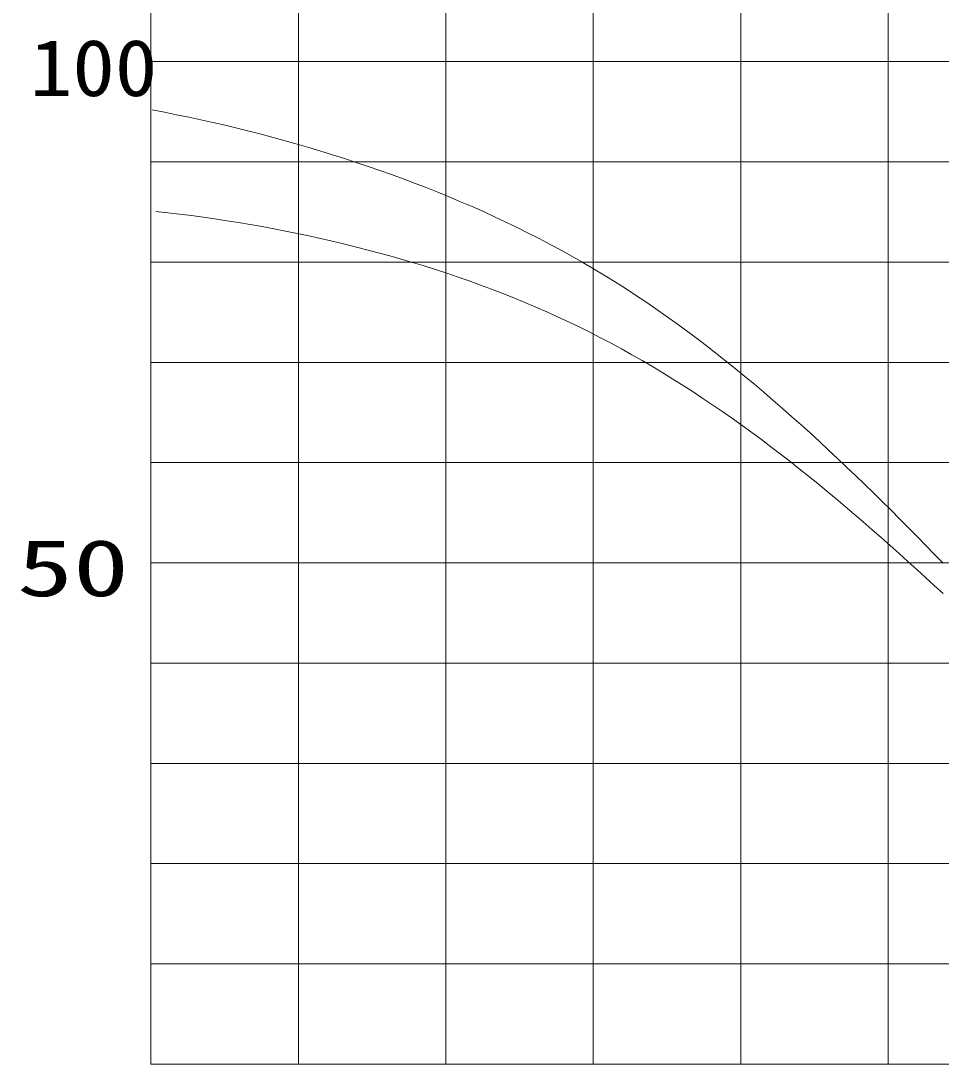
# Model space of a CAD drawing. Units: millimetres on the paper. Extents: x -305 to 305, y -152 to 152.
# Drawn here: x -252.1 to -205.3, y -100 to -46.9 of the extents above; entities that cross this region are included whole.
import ezdxf
from ezdxf.enums import TextEntityAlignment as Align

# ---------------------------------------------------------------- set-up
doc = ezdxf.new("R2010")
doc.units = ezdxf.units.MM
doc.linetypes.add('LONG_DASHED2', pattern=[13, 12, -1])
doc.layers.add('0-0_PV', color=7, linetype='Continuous', lineweight=9)
doc.styles.add('ＭＳ ゴシック', font='')
doc.styles.get('ＭＳ ゴシック').set_extended_font_data('MS Gothic')

msp = doc.modelspace()

# ---------------------------------------------------------------- linework, layer by layer
at = {"layer": '0-0_PV'}
for p, q in [((-245.485, -23.482), (-245.485, -100.013)), ((-237.985, -23.482), (-237.985, -100.013)), ((-230.485, -23.482), (-230.485, -100.013)), ((-222.985, -23.482), (-222.985, -100.013)), ((-215.485, -23.482), (-215.485, -100.013)), ((-207.984, -23.482), (-207.984, -100.013)), ((-245.485, -48.992), (-170.484, -48.992)), ((-245.485, -54.095), (-170.484, -54.095)), ((-245.485, -59.197), (-170.484, -59.197)), ((-245.485, -64.299), (-170.484, -64.299)), ((-245.485, -69.401), (-170.484, -69.401)), ((-245.485, -74.503), (-170.484, -74.503)), ((-245.485, -79.605), (-170.484, -79.605)), ((-245.485, -84.707), (-170.484, -84.707)), ((-245.485, -89.809), (-170.484, -89.809)), ((-170.484, -94.911), (-245.485, -94.911)), ((-245.485, -100.013), (-170.484, -100.013))]:
    msp.add_line(p, q, dxfattribs=at)
for points in [[(-237.452, -53.367), (-238.058, -53.19), (-238.665, -53.018), (-239.273, -52.851), (-239.883, -52.689), (-240.494, -52.532), (-241.106, -52.379), (-241.719, -52.231), (-242.333, -52.089), (-242.949, -51.951), (-243.565, -51.818), (-244.183, -51.691), (-244.801, -51.568), (-245.421, -51.451)], [(-215.765, -64.612), (-216.256, -64.216), (-216.752, -63.825), (-217.25, -63.439), (-217.752, -63.056), (-218.258, -62.679), (-218.768, -62.307), (-219.281, -61.94), (-219.798, -61.578), (-220.318, -61.222), (-220.843, -60.871), (-221.371, -60.527), (-221.903, -60.188), (-222.439, -59.856), (-222.98, -59.531), (-223.524, -59.212), (-224.072, -58.899), (-224.624, -58.593), (-225.179, -58.293), (-225.737, -58), (-226.299, -57.713), (-226.864, -57.432), (-227.432, -57.157), (-228.004, -56.888), (-228.577, -56.626), (-229.154, -56.369), (-229.733, -56.119), (-230.314, -55.874), (-230.898, -55.636), (-231.484, -55.403), (-232.073, -55.175), (-232.663, -54.953), (-233.256, -54.737), (-233.85, -54.526), (-234.446, -54.32), (-235.044, -54.12), (-235.644, -53.924), (-236.245, -53.734), (-236.848, -53.548), (-237.452, -53.367)], [(-205.185, -74.518), (-205.625, -74.067), (-206.067, -73.616), (-206.509, -73.167), (-206.952, -72.719), (-207.397, -72.272), (-207.843, -71.826), (-208.291, -71.383), (-208.74, -70.94), (-209.191, -70.5), (-209.645, -70.062), (-210.1, -69.626), (-210.558, -69.192), (-211.018, -68.761), (-211.48, -68.332), (-211.945, -67.906), (-212.412, -67.483), (-212.882, -67.062), (-213.355, -66.645), (-213.831, -66.231), (-214.31, -65.821), (-214.791, -65.414), (-215.276, -65.011), (-215.765, -64.612)]]:
    msp.add_lwpolyline(points, dxfattribs=at)
at = {"layer": '0-0_PV', "linetype": 'LONG_DASHED2'}
for points in [[(-237.459, -57.861), (-238.053, -57.736), (-238.647, -57.615), (-239.242, -57.499), (-239.838, -57.388), (-240.435, -57.282), (-241.033, -57.181), (-241.631, -57.085), (-242.23, -56.994), (-242.83, -56.908), (-243.431, -56.827), (-244.032, -56.751), (-244.634, -56.68), (-245.236, -56.614)], [(-215.908, -67.161), (-216.404, -66.813), (-216.904, -66.47), (-217.407, -66.131), (-217.914, -65.797), (-218.423, -65.469), (-218.936, -65.145), (-219.452, -64.827), (-219.972, -64.514), (-220.494, -64.207), (-221.021, -63.906), (-221.55, -63.611), (-222.083, -63.322), (-222.62, -63.04), (-223.16, -62.764), (-223.703, -62.495), (-224.249, -62.233), (-224.799, -61.977), (-225.352, -61.727), (-225.907, -61.484), (-226.465, -61.247), (-227.026, -61.016), (-227.59, -60.792), (-228.156, -60.574), (-228.724, -60.361), (-229.294, -60.155), (-229.867, -59.955), (-230.441, -59.761), (-231.017, -59.573), (-231.595, -59.39), (-232.175, -59.213), (-232.757, -59.042), (-233.34, -58.876), (-233.924, -58.716), (-234.51, -58.561), (-235.097, -58.411), (-235.686, -58.266), (-236.276, -58.126), (-236.867, -57.991), (-237.459, -57.861)], [(-205.196, -76.063), (-205.641, -75.651), (-206.087, -75.241), (-206.534, -74.832), (-206.983, -74.425), (-207.433, -74.02), (-207.885, -73.616), (-208.338, -73.214), (-208.794, -72.815), (-209.251, -72.417), (-209.711, -72.022), (-210.172, -71.63), (-210.636, -71.24), (-211.102, -70.852), (-211.571, -70.468), (-212.042, -70.086), (-212.515, -69.708), (-212.991, -69.333), (-213.47, -68.962), (-213.952, -68.594), (-214.436, -68.23), (-214.924, -67.87), (-215.414, -67.513), (-215.908, -67.161)]]:
    msp.add_lwpolyline(points, dxfattribs=at)

# ---------------------------------------------------------------- texts
at = {"layer": '0-0_PV', "style": 'ＭＳ ゴシック'}
for s, width, p in [('100', 1.1, (-251.642, -51.61)), ('50', 1.45, (-252.297, -77.065))]:
    msp.add_text(s, height=2.886, dxfattribs=dict(at, width=width)).set_placement(p, align=Align.BOTTOM_LEFT)

doc.saveas('drawing.dxf')
